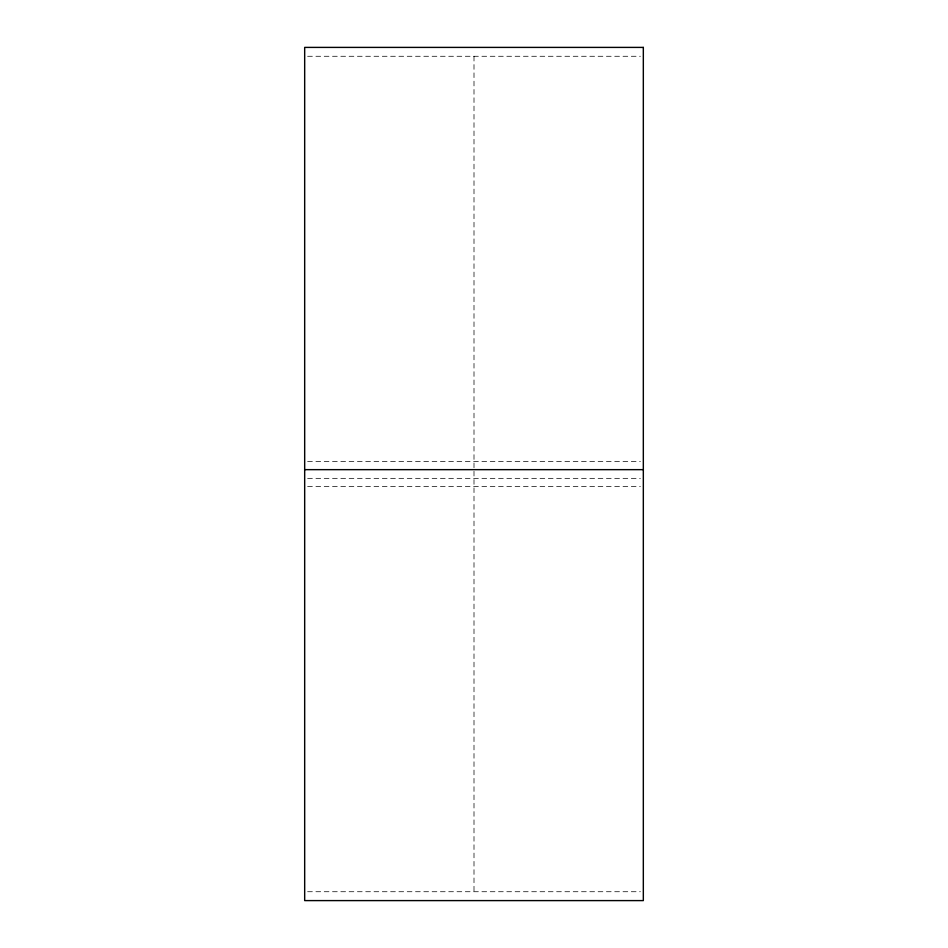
<?xml version="1.0" encoding="UTF-8"?>
<svg xmlns="http://www.w3.org/2000/svg" width="948" height="948" viewBox="0 0 948 948"><rect width="100%" height="100%" fill="white"/><g stroke="black" fill="none" stroke-linecap="round" stroke-linejoin="round"><path stroke-width="0.71" stroke-dasharray="4.74 3.56" d="M307.614 56.276L640.386 56.276M307.614 461.629L640.386 461.629M307.626 478.349L640.374 478.349M307.614 486.371L640.386 486.371M307.614 891.724L640.386 891.724M474 56.276L474 891.724"/><path stroke-width="1.42" d="M304.675 469.651L643.325 469.651M643.325 47.4L304.675 47.4L304.675 900.6L643.325 900.6L643.325 47.4"/></g></svg>
